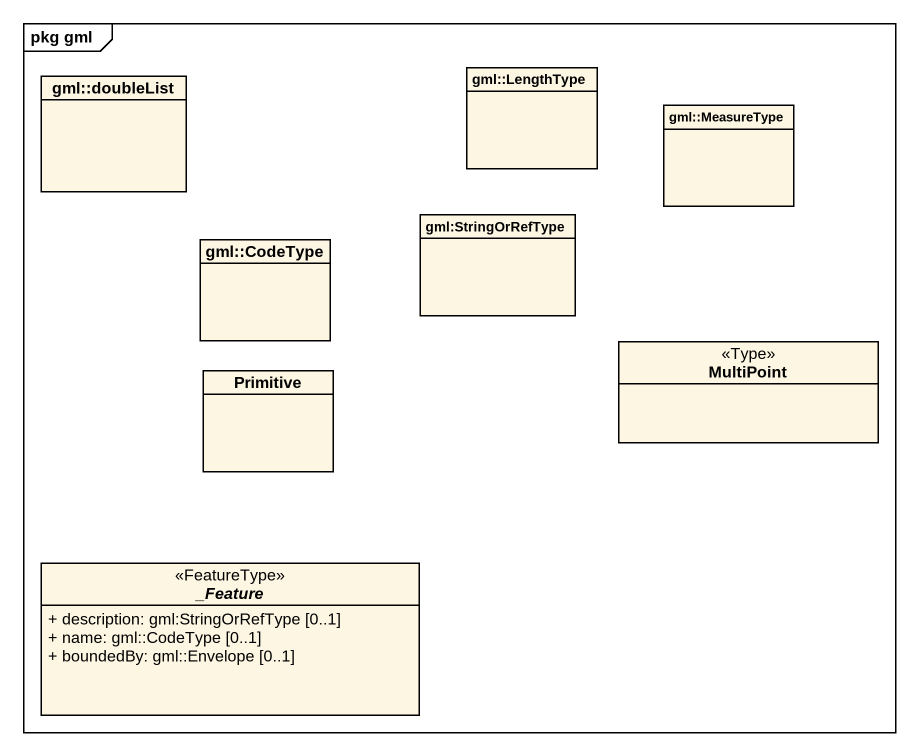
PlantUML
@startuml
mainframe pkg gml
hide circle
hide empty members
skinparam classAttributeIconSize 0
class "gml::doubleList" as gml_doubleList
class "gml::LengthType" as gml_LengthType
class "gml::MeasureType" as gml_MeasureType
class "gml::CodeType" as gml_CodeType
class "gml:StringOrRefType" as gml_StringOrRefType
class Primitive
class MultiPoint <<Type>>
abstract class "_Feature" as Feature <<FeatureType>> {
  + description: gml:StringOrRefType [0..1]
  + name: gml::CodeType [0..1]
  + boundedBy: gml::Envelope [0..1]
}
@enduml
